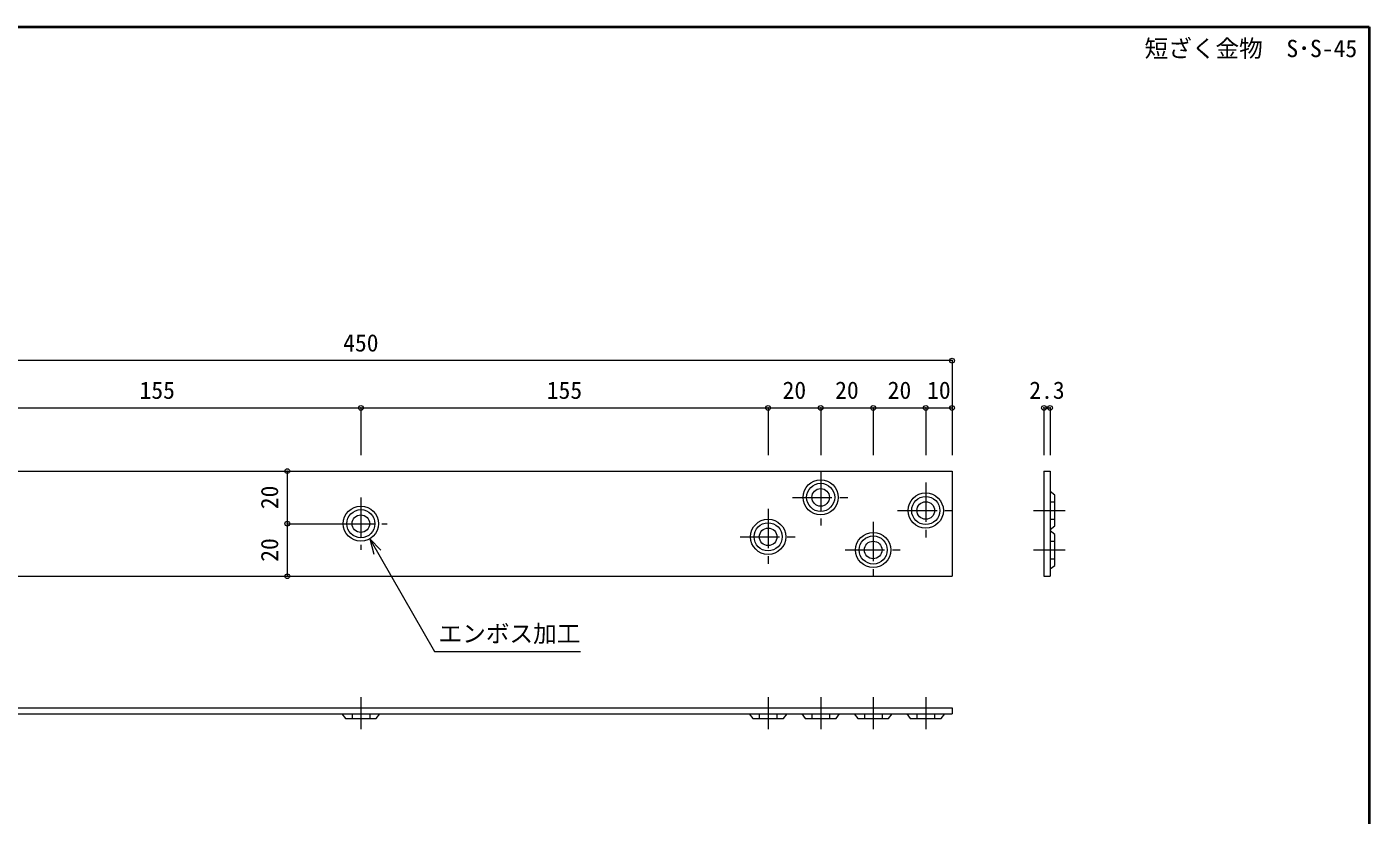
# Model space of a CAD drawing. Units: millimetres at full size, sheet at 1:3. Extents: x -387 to 387, y -306 to 294.
# Drawn here: x -124 to 387, y -6 to 294 of the extents above; entities that cross this region are included whole.
import ezdxf
from ezdxf.enums import TextEntityAlignment as Align

# ---------------------------------------------------------------- set-up
doc = ezdxf.new("R2010")
doc.units = ezdxf.units.MM
doc.header["$LTSCALE"] = 3
doc.header["$PDMODE"] = 32
doc.header["$PDSIZE"] = 1.8
doc.linetypes.add('CHAIN1', pattern=[8, 5, -1, 1, -1])
doc.linetypes.add('DASHED1', pattern=[1.8, 1.2, -0.6])
for name, color, linetype, lineweight in [('5-0_5-0', 3, 'Continuous', 9), ('5-E_5-E', 7, 'Continuous', 5), ('5-F_5-F', 7, 'Continuous', 5), ('F-0', 6, 'Continuous', 40)]:
    doc.layers.add(name, color=color, linetype=linetype, lineweight=lineweight)
doc.layers.add('F-E', color=7, linetype='Continuous')
doc.styles.add('ＭＳ ゴシック', font='')
doc.styles.get('ＭＳ ゴシック').set_extended_font_data('MS Gothic')

msp = doc.modelspace()

# ---------------------------------------------------------------- linework, layer by layer
at = {"layer": '5-0_5-0', "color": 7, "linetype": 'CHAIN1', "lineweight": 5}
for p, q in [((178.243, 125.043), (178.243, 104.343)), ((218.243, 120.743), (218.243, 99.343)), ((3.243, 115.043), (3.243, 95.043)), ((167.543, 115.043), (188.943, 115.043)), ((158.243, 110.743), (158.243, 89.343)), ((207.543, 110.043), (228.243, 110.043)), ((259.243, 110.043), (271.343, 110.043)), ((-6.757, 105.043), (13.243, 105.043)), ((198.243, 105.743), (198.243, 85.043)), ((147.543, 100.043), (168.943, 100.043)), ((187.543, 95.043), (208.943, 95.043)), ((259.243, 95.043), (271.343, 95.043)), ((3.243, 39.043), (3.243, 26.943)), ((158.243, 39.043), (158.243, 26.943)), ((178.243, 39.043), (178.243, 26.943)), ((198.243, 39.043), (198.243, 26.943)), ((218.243, 39.043), (218.243, 26.943))]:
    msp.add_line(p, q, dxfattribs=at)
at = {"layer": '5-0_5-0'}
for p, q in [((263.243, 125.043), (263.243, 85.043)), ((263.243, 125.043), (265.543, 125.043)), ((265.543, 125.043), (265.543, 85.043)), ((-221.757, 85.043), (228.243, 85.043)), ((263.243, 85.043), (265.543, 85.043)), ((-221.757, 35.043), (228.243, 35.043)), ((-221.757, 32.743), (228.243, 32.743)), ((228.243, 35.043), (228.243, 32.743))]:
    msp.add_line(p, q, dxfattribs=at)
at = {"layer": '5-0_5-0', "color": 4, "linetype": 'DASHED1'}
for p, q in [((265.543, 113.393), (267.343, 113.393)), ((265.543, 106.693), (267.343, 106.693)), ((265.543, 98.393), (267.343, 98.393)), ((265.543, 91.693), (267.343, 91.693)), ((-0.107, 32.743), (-0.107, 30.943)), ((6.593, 32.743), (6.593, 30.943)), ((154.893, 32.743), (154.893, 30.943)), ((161.593, 32.743), (161.593, 30.943)), ((174.893, 32.743), (174.893, 30.943)), ((181.593, 32.743), (181.593, 30.943)), ((194.893, 32.743), (194.893, 30.943)), ((201.593, 32.743), (201.593, 30.943)), ((214.893, 32.743), (214.893, 30.943)), ((221.593, 32.743), (221.593, 30.943))]:
    msp.add_line(p, q, dxfattribs=at)
at = {"layer": '5-0_5-0', "color": 4}
for p, q in [((-3.982, 32.743), (-2.632, 30.943)), ((-2.632, 30.943), (9.118, 30.943)), ((9.118, 30.943), (10.468, 32.743)), ((151.018, 32.743), (152.368, 30.943)), ((152.368, 30.943), (164.118, 30.943)), ((164.118, 30.943), (165.468, 32.743)), ((171.018, 32.743), (172.368, 30.943)), ((172.368, 30.943), (184.118, 30.943)), ((184.118, 30.943), (185.468, 32.743)), ((191.018, 32.743), (192.368, 30.943)), ((192.368, 30.943), (204.118, 30.943)), ((204.118, 30.943), (205.468, 32.743)), ((211.018, 32.743), (212.368, 30.943)), ((212.368, 30.943), (224.118, 30.943)), ((224.118, 30.943), (225.468, 32.743))]:
    msp.add_line(p, q, dxfattribs=at)
at = {"layer": '5-0_5-0'}
msp.add_lwpolyline([(-221.757, 125.043), (228.243, 125.043), (228.243, 85.043)], dxfattribs=at)
at = {"layer": '5-0_5-0', "color": 4}
for points in [[(265.543, 102.818), (267.343, 104.168), (267.343, 115.918), (265.543, 117.268)], [(265.543, 87.818), (267.343, 89.168), (267.343, 100.918), (265.543, 102.268)]]:
    msp.add_lwpolyline(points, dxfattribs=at)
for centre, radius in [((178.243, 115.043), 6.7), ((178.243, 115.043), 5.35), ((218.243, 110.043), 6.7), ((218.243, 110.043), 5.35), ((3.243, 105.043), 6.7), ((3.243, 105.043), 5.35), ((158.243, 100.043), 6.7), ((158.243, 100.043), 5.35), ((198.243, 95.043), 6.7), ((198.243, 95.043), 5.35)]:
    msp.add_circle(centre, radius, dxfattribs=at)
at = {"layer": '5-0_5-0'}
for centre in [(178.243, 115.043), (218.243, 110.043), (3.243, 105.043), (158.243, 100.043), (198.243, 95.043)]:
    msp.add_circle(centre, 3.35, dxfattribs=at)
at = {"layer": '5-E_5-E'}
for q in [(8.145, 93.445), (10.835, 94.998)]:
    msp.add_line((6.593, 99.24), q, dxfattribs=at)
msp.add_lwpolyline([(6.593, 99.24), (31.291, 56.46), (86.791, 56.46)], dxfattribs=at)
at = {"layer": '5-F_5-F'}
for p, q in [((228.243, 167.043), (-221.757, 167.043)), ((228.243, 167.043), (228.243, 149.043)), ((-151.757, 149.043), (3.243, 149.043)), ((3.243, 149.043), (3.243, 131.043)), ((3.243, 149.043), (158.243, 149.043)), ((158.243, 149.043), (158.243, 131.043)), ((158.243, 149.043), (178.243, 149.043)), ((178.243, 149.043), (178.243, 131.043)), ((178.243, 149.043), (198.243, 149.043)), ((198.243, 149.043), (198.243, 131.043)), ((198.243, 149.043), (218.243, 149.043)), ((218.243, 149.043), (218.243, 131.043)), ((218.243, 149.043), (228.243, 149.043)), ((228.243, 149.043), (228.243, 131.043)), ((263.243, 149.043), (265.543, 149.043)), ((263.243, 149.043), (263.243, 131.043)), ((265.543, 149.043), (265.543, 131.043)), ((-24.757, 125.043), (-24.757, 105.043)), ((-24.757, 125.043), (-6.757, 125.043)), ((-24.757, 105.043), (-6.757, 105.043)), ((-24.757, 105.043), (-24.757, 85.043)), ((-24.757, 85.043), (-6.757, 85.043))]:
    msp.add_line(p, q, dxfattribs=at)
for p in [(228.243, 167.043), (3.243, 149.043), (158.243, 149.043), (178.243, 149.043), (198.243, 149.043), (218.243, 149.043), (228.243, 149.043), (263.243, 149.043), (265.543, 149.043), (-24.757, 125.043), (-24.757, 105.043), (-24.757, 85.043)]:
    msp.add_point(p, dxfattribs=at)
at = {"layer": 'F-0'}
for p, q in [((-387, 294), (387, 294)), ((387, 294), (387, -294))]:
    msp.add_line(p, q, dxfattribs=at)

# ---------------------------------------------------------------- texts
at = {"layer": '5-E_5-E', "style": 'ＭＳ ゴシック'}
msp.add_text('エンボス加工', height=6.598, dxfattribs=at).set_placement((32.791, 57.96), align=Align.BOTTOM_LEFT)
at = {"layer": '5-F_5-F', "style": 'ＭＳ ゴシック'}
for s, p in [('450', (-3.507, 168.543)), ('155', (-81.007, 150.543)), ('155', (73.993, 150.543)), ('20', (163.743, 150.543)), ('20', (183.743, 150.543)), ('20', (203.743, 150.543)), ('10', (218.743, 150.543)), ('2.3', (257.643, 150.543))]:
    msp.add_text(s, height=6.598, dxfattribs=at).set_placement(p, align=Align.BOTTOM_LEFT)
for p in [(-26.257, 110.543), (-26.257, 90.543)]:
    msp.add_text('20', height=6.598, rotation=90, dxfattribs=at).set_placement(p, align=Align.BOTTOM_LEFT)
at = {"layer": 'F-E', "style": 'ＭＳ ゴシック'}
msp.add_text('短ざく金物\u3000S･S-45', height=6.598, dxfattribs=at).set_placement((301.5, 280.5), align=Align.BOTTOM_LEFT)

doc.saveas('drawing.dxf')
